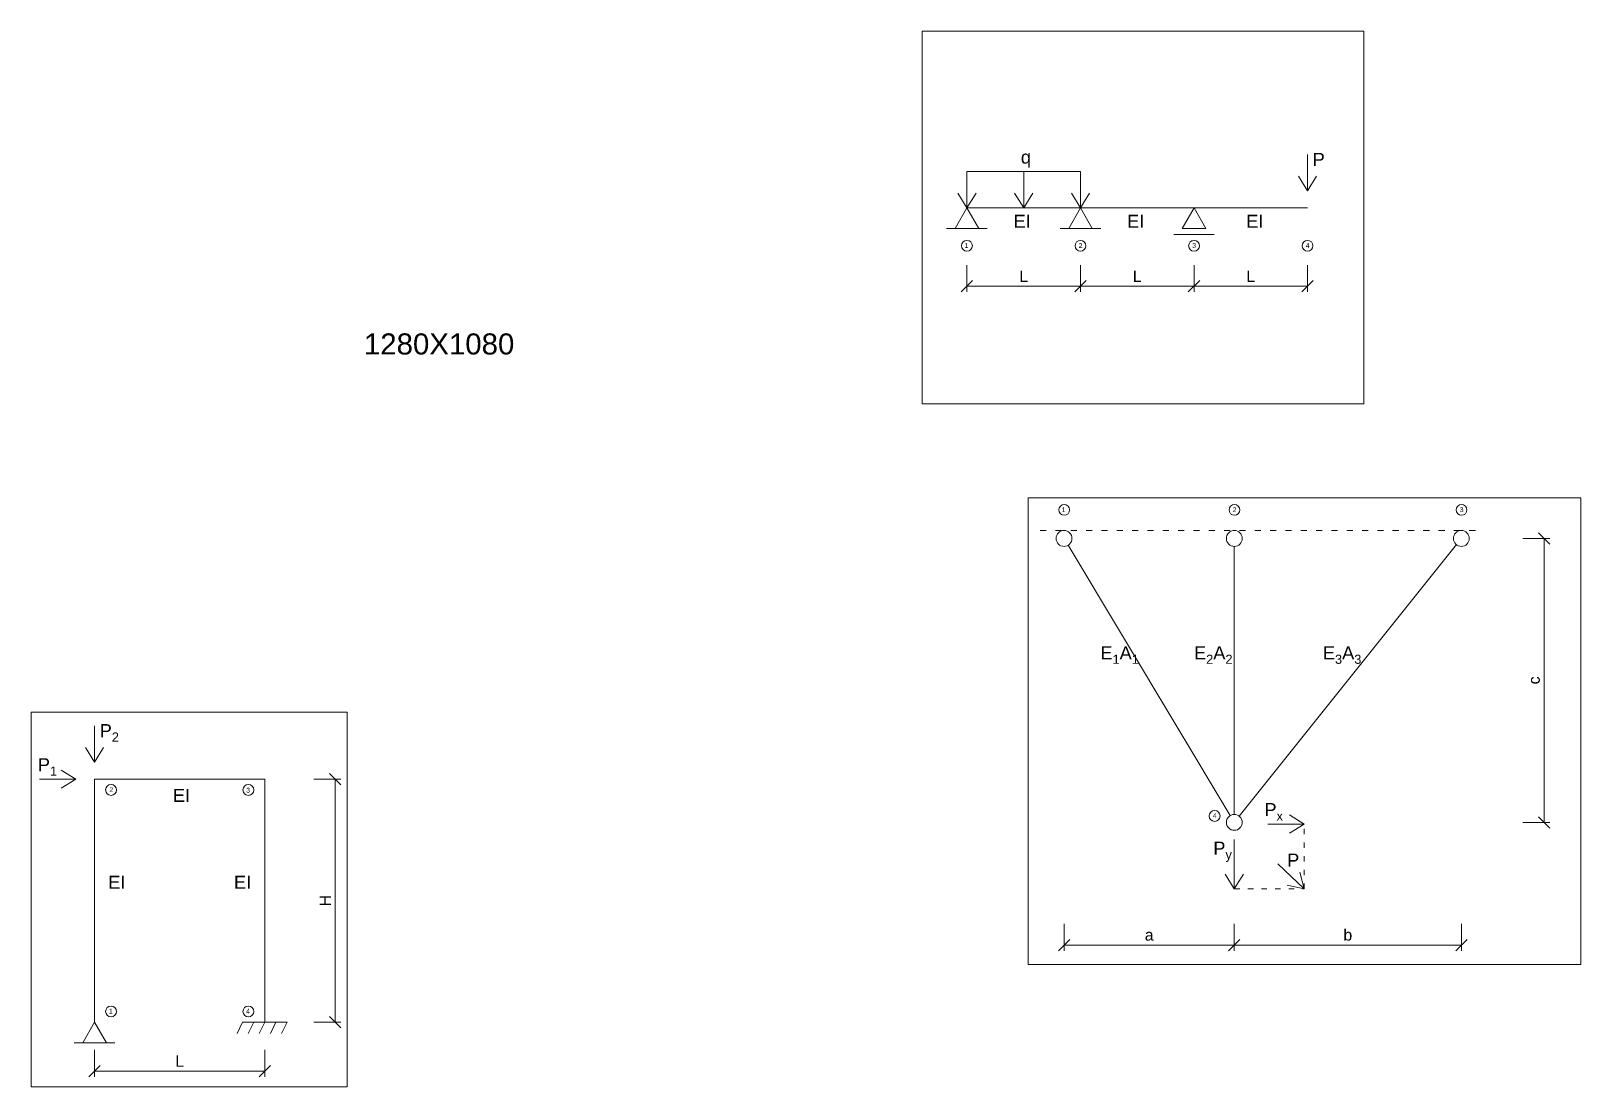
# Model space of a CAD drawing. Header units: millimetres. Extents: x 167217 to 300968, y 226456 to 301181.
# Drawn here: x 273660 to 300968, y 250120 to 268716 of the extents above; entities that cross this region are included whole.
import ezdxf

# ---------------------------------------------------------------- set-up
doc = ezdxf.new("R2010")
doc.units = ezdxf.units.MM
doc.linetypes.add('ACAD_ISO03W100', pattern=[30, 12, -18])
doc.layers.get('0').update_dxf_attribs({"lineweight": 5})
doc.layers.get('Defpoints').update_dxf_attribs({"lineweight": 25})
for name, color, linetype, lineweight in [('Linie', 7, 'Continuous', 5), ('opisówka', 255, 'Continuous', 5), ('Wymiar', 140, 'Continuous', 18), ('Ściany', 1, 'Continuous', 25)]:
    doc.layers.add(name, color=color, linetype=linetype, lineweight=lineweight)
doc.layers.add('wyniarrrrr', color=140, linetype='Continuous', lineweight=18, plot=False)
doc.styles.add('KB2', font='arial.ttf', dxfattribs={"height": 230})
doc.styles.get("Standard").update_dxf_attribs({"font": 'arial.ttf'})
doc.dimstyles.new('Kopia KB2', dxfattribs={"dimscale": 0, "dimtxt": 75, "dimasz": 50, "dimexe": 50, "dimexo": 6.25, "dimtad": 1, "dimdec": 0, "dimtxsty": 'Standard', "dimblk": 'OBLIQUE', "dimcen": 2.5, "dimclrd": 256, "dimadec": 0, "dimazin": 0, "dimtfac": 1, "dimtdec": 0, "dimtmove": 0, "dimatfit": 2, "dimldrblk": 'DOT', "dimfxl": 100, "dimfxlon": 1, "dimlwd": 5, "dimlwe": 5, "dimarcsym": 0})

# ---------------------------------------------------------------- blocks, each defined once
blk = doc.blocks.new('_Oblique')
at = {"color": 0, "linetype": 'ByBlock', "lineweight": -2}
blk.add_line((-0.5, -0.5), (0.5, 0.5), dxfattribs=at)
blk = doc.blocks.new('*D354')
at = {"layer": 'Defpoints', "color": 0, "lineweight": 5, "transparency": 16777216}
for p in [(274780, 251260), (277780, 251260), (277780, 250400)]:
    blk.add_point(p, dxfattribs=at)
at = {"layer": 'Wymiar', "color": 0, "linetype": 'Continuous', "lineweight": 5, "transparency": 16777216}
for p, q in [((274780, 250775), (274780, 250300)), ((277780, 250775), (277780, 250300))]:
    blk.add_line(p, q, dxfattribs=at)
at = {"layer": 'Wymiar', "linetype": 'Continuous', "lineweight": 5, "transparency": 16777216}
blk.add_line((274780, 250400), (277780, 250400), dxfattribs=at)
at = {"layer": 'Wymiar', "lineweight": 5, "transparency": 16777216, "xscale": 200, "yscale": 200, "zscale": 200, "rotation": 180}
blk.add_blockref('_Oblique', (274780, 250400), dxfattribs=at)
at = {"layer": 'Wymiar', "lineweight": 5, "transparency": 16777216, "xscale": 200, "yscale": 200, "zscale": 200}
blk.add_blockref('_Oblique', (277780, 250400), dxfattribs=at)
at = {"layer": 'Wymiar', "color": 0, "lineweight": 5, "transparency": 16777216, "insert": (276280, 250575), "char_height": 200, "attachment_point": 5}
blk.add_mtext('{\\fArial|b0|i0|c238|p34;L}', dxfattribs=at)
blk = doc.blocks.new('_Dot')
at = {"color": 0, "linetype": 'ByBlock', "lineweight": -2}
blk.add_line((-0.5, 0), (-1, 0), dxfattribs=at)
at = {"color": 0, "linetype": 'ByBlock', "const_width": 0.5}
blk.add_lwpolyline([(-0.25, 0, 1), (0.25, 0, 1)], format="xyb", close=True, dxfattribs=at)
blk = doc.blocks.new('*D355')
at = {"layer": 'Defpoints', "color": 0, "lineweight": 5, "transparency": 16777216}
for p in [(277780, 255540), (277780, 251260), (279020, 251260)]:
    blk.add_point(p, dxfattribs=at)
at = {"layer": 'Wymiar', "color": 0, "linetype": 'Continuous', "lineweight": 5, "transparency": 16777216}
for p, q in [((278645, 255540), (279120, 255540)), ((278645, 251260), (279120, 251260))]:
    blk.add_line(p, q, dxfattribs=at)
at = {"layer": 'Wymiar', "linetype": 'Continuous', "lineweight": 5, "transparency": 16777216}
blk.add_line((279020, 255540), (279020, 251260), dxfattribs=at)
at = {"layer": 'Wymiar', "lineweight": 5, "transparency": 16777216, "xscale": 200, "yscale": 200, "zscale": 200}
for p, rotation in [((279020, 255540), 90), ((279020, 251260), 270)]:
    blk.add_blockref('_Oblique', p, dxfattribs=dict(at, rotation=rotation))
at = {"layer": 'Wymiar', "color": 0, "lineweight": 5, "transparency": 16777216, "insert": (278845, 253400), "char_height": 200, "attachment_point": 5, "rotation": 90}
blk.add_mtext('{\\fArial|b0|i0|c238|p34;H}', dxfattribs=at)
blk = doc.blocks.new('*D379')
at = {"layer": 'Defpoints', "color": 0, "lineweight": 5, "transparency": 16777216}
for p in [(291860, 259780), (294860, 259780), (294860, 252620)]:
    blk.add_point(p, dxfattribs=at)
at = {"layer": 'Wymiar', "color": 0, "linetype": 'Continuous', "lineweight": 5, "transparency": 16777216}
for p, q in [((291860, 252995), (291860, 252520)), ((294860, 252995), (294860, 252520))]:
    blk.add_line(p, q, dxfattribs=at)
at = {"layer": 'Wymiar', "linetype": 'Continuous', "lineweight": 5, "transparency": 16777216}
blk.add_line((291860, 252620), (294860, 252620), dxfattribs=at)
at = {"layer": 'Wymiar', "lineweight": 5, "transparency": 16777216, "xscale": 200, "yscale": 200, "zscale": 200, "rotation": 180}
blk.add_blockref('_Oblique', (291860, 252620), dxfattribs=at)
at = {"layer": 'Wymiar', "lineweight": 5, "transparency": 16777216, "xscale": 200, "yscale": 200, "zscale": 200}
blk.add_blockref('_Oblique', (294860, 252620), dxfattribs=at)
at = {"layer": 'Wymiar', "color": 0, "lineweight": 5, "transparency": 16777216, "insert": (293360, 252797), "char_height": 200, "attachment_point": 5}
blk.add_mtext('{\\fArial|b0|i0|c238|p34;a}', dxfattribs=at)
blk = doc.blocks.new('*D380')
at = {"layer": 'Defpoints', "color": 0, "lineweight": 5, "transparency": 16777216}
for p in [(294860, 259780), (298860, 259780), (298860, 252620)]:
    blk.add_point(p, dxfattribs=at)
at = {"layer": 'Wymiar', "color": 0, "linetype": 'Continuous', "lineweight": 5, "transparency": 16777216}
for p, q in [((294860, 252995), (294860, 252520)), ((298860, 252995), (298860, 252520))]:
    blk.add_line(p, q, dxfattribs=at)
at = {"layer": 'Wymiar', "linetype": 'Continuous', "lineweight": 5, "transparency": 16777216}
blk.add_line((294860, 252620), (298860, 252620), dxfattribs=at)
at = {"layer": 'Wymiar', "lineweight": 5, "transparency": 16777216, "xscale": 200, "yscale": 200, "zscale": 200, "rotation": 180}
blk.add_blockref('_Oblique', (294860, 252620), dxfattribs=at)
at = {"layer": 'Wymiar', "lineweight": 5, "transparency": 16777216, "xscale": 200, "yscale": 200, "zscale": 200}
blk.add_blockref('_Oblique', (298860, 252620), dxfattribs=at)
at = {"layer": 'Wymiar', "color": 0, "lineweight": 5, "transparency": 16777216, "insert": (296860, 252797), "char_height": 200, "attachment_point": 5}
blk.add_mtext('{\\fArial|b0|i0|c238|p34;b}', dxfattribs=at)
blk = doc.blocks.new('*D381')
at = {"layer": 'Defpoints', "color": 0, "lineweight": 5, "transparency": 16777216}
for p in [(298860, 259780), (294860, 254780), (300320, 254780)]:
    blk.add_point(p, dxfattribs=at)
at = {"layer": 'Wymiar', "color": 0, "linetype": 'Continuous', "lineweight": 5, "transparency": 16777216}
for p, q in [((299945, 259780), (300420, 259780)), ((299945, 254780), (300420, 254780))]:
    blk.add_line(p, q, dxfattribs=at)
at = {"layer": 'Wymiar', "linetype": 'Continuous', "lineweight": 5, "transparency": 16777216}
blk.add_line((300320, 259780), (300320, 254780), dxfattribs=at)
at = {"layer": 'Wymiar', "lineweight": 5, "transparency": 16777216, "xscale": 200, "yscale": 200, "zscale": 200}
for p, rotation in [((300320, 259780), 90), ((300320, 254780), 270)]:
    blk.add_blockref('_Oblique', p, dxfattribs=dict(at, rotation=rotation))
at = {"layer": 'Wymiar', "color": 0, "lineweight": 5, "transparency": 16777216, "insert": (300143, 257280), "char_height": 200, "attachment_point": 5, "rotation": 90}
blk.add_mtext('{\\fArial|b0|i0|c238|p34;c}', dxfattribs=at)
blk = doc.blocks.new('*D383')
at = {"layer": 'Defpoints', "color": 0, "lineweight": 5, "transparency": 16777216}
for p in [(290150, 265600), (292150, 265600), (292150, 264220)]:
    blk.add_point(p, dxfattribs=at)
at = {"layer": 'Wymiar', "color": 0, "linetype": 'Continuous', "lineweight": 5, "transparency": 16777216}
for p, q in [((290150, 264595), (290150, 264120)), ((292150, 264595), (292150, 264120))]:
    blk.add_line(p, q, dxfattribs=at)
at = {"layer": 'Wymiar', "linetype": 'Continuous', "lineweight": 5, "transparency": 16777216}
blk.add_line((290150, 264220), (292150, 264220), dxfattribs=at)
at = {"layer": 'Wymiar', "lineweight": 5, "transparency": 16777216, "xscale": 200, "yscale": 200, "zscale": 200, "rotation": 180}
blk.add_blockref('_Oblique', (290150, 264220), dxfattribs=at)
at = {"layer": 'Wymiar', "lineweight": 5, "transparency": 16777216, "xscale": 200, "yscale": 200, "zscale": 200}
blk.add_blockref('_Oblique', (292150, 264220), dxfattribs=at)
at = {"layer": 'Wymiar', "color": 0, "lineweight": 5, "transparency": 16777216, "insert": (291150, 264395), "char_height": 200, "attachment_point": 5}
blk.add_mtext('{\\fArial|b0|i0|c238|p34;L}', dxfattribs=at)
blk = doc.blocks.new('*D384')
at = {"layer": 'Defpoints', "color": 0, "lineweight": 5, "transparency": 16777216}
for p in [(292150, 265600), (294150, 265600), (294150, 264220)]:
    blk.add_point(p, dxfattribs=at)
at = {"layer": 'Wymiar', "color": 0, "linetype": 'Continuous', "lineweight": 5, "transparency": 16777216}
for p, q in [((292150, 264595), (292150, 264120)), ((294150, 264595), (294150, 264120))]:
    blk.add_line(p, q, dxfattribs=at)
at = {"layer": 'Wymiar', "linetype": 'Continuous', "lineweight": 5, "transparency": 16777216}
blk.add_line((292150, 264220), (294150, 264220), dxfattribs=at)
at = {"layer": 'Wymiar', "lineweight": 5, "transparency": 16777216, "xscale": 200, "yscale": 200, "zscale": 200, "rotation": 180}
blk.add_blockref('_Oblique', (292150, 264220), dxfattribs=at)
at = {"layer": 'Wymiar', "lineweight": 5, "transparency": 16777216, "xscale": 200, "yscale": 200, "zscale": 200}
blk.add_blockref('_Oblique', (294150, 264220), dxfattribs=at)
at = {"layer": 'Wymiar', "color": 0, "lineweight": 5, "transparency": 16777216, "insert": (293150, 264395), "char_height": 200, "attachment_point": 5}
blk.add_mtext('{\\fArial|b0|i0|c238|p34;L}', dxfattribs=at)
blk = doc.blocks.new('*D385')
at = {"layer": 'Defpoints', "color": 0, "lineweight": 5, "transparency": 16777216}
for p in [(294150, 265600), (296150, 265600), (296150, 264220)]:
    blk.add_point(p, dxfattribs=at)
at = {"layer": 'Wymiar', "color": 0, "linetype": 'Continuous', "lineweight": 5, "transparency": 16777216}
for p, q in [((294150, 264595), (294150, 264120)), ((296150, 264595), (296150, 264120))]:
    blk.add_line(p, q, dxfattribs=at)
at = {"layer": 'Wymiar', "linetype": 'Continuous', "lineweight": 5, "transparency": 16777216}
blk.add_line((294150, 264220), (296150, 264220), dxfattribs=at)
at = {"layer": 'Wymiar', "lineweight": 5, "transparency": 16777216, "xscale": 200, "yscale": 200, "zscale": 200, "rotation": 180}
blk.add_blockref('_Oblique', (294150, 264220), dxfattribs=at)
at = {"layer": 'Wymiar', "lineweight": 5, "transparency": 16777216, "xscale": 200, "yscale": 200, "zscale": 200}
blk.add_blockref('_Oblique', (296150, 264220), dxfattribs=at)
at = {"layer": 'Wymiar', "color": 0, "lineweight": 5, "transparency": 16777216, "insert": (295150, 264395), "char_height": 200, "attachment_point": 5}
blk.add_mtext('{\\fArial|b0|i0|c238|p34;L}', dxfattribs=at)

msp = doc.modelspace()

# ---------------------------------------------------------------- linework, layer by layer
at = {"layer": 'opisówka', "ltscale": 100}
for centre in [(290150, 264933.1), (292150, 264933.1), (294150, 264933.1), (296150, 264933.1), (291863.1, 260283.1), (294863.1, 260283.1), (298863.1, 260283.1), (275070, 255350), (277490, 255350), (294513.1, 254893.1), (275070, 251450), (277490, 251450)]:
    msp.add_circle(centre, 95.6, dxfattribs=at)
at = {"layer": 'wyniarrrrr', "color": 7, "lineweight": 0}
for points in [[(297141.4, 262150), (289360, 262150), (289360, 268715.6), (297141.4, 268715.6)], [(300968.1, 252277.2), (291230, 252277.2), (291230, 260493.8), (300968.1, 260493.8)], [(279228.8, 256720), (279228.8, 250120), (273660, 250120), (273660, 256720)]]:
    msp.add_lwpolyline(points, close=True, dxfattribs=at)
at = {"layer": 'Ściany', "lineweight": 5}
for p, q in [((296150, 265900), (296150, 266540)), ((290150, 265600), (290150, 266240)), ((290150, 266240), (292150, 266240)), ((291150, 265600), (291150, 266240)), ((292150, 265600), (292150, 266240)), ((296150, 265900), (295990, 266160)), ((296150, 265900), (296310, 266160)), ((290150, 265600), (289990, 265860)), ((290150, 265600), (290310, 265860)), ((291150, 265600), (290990, 265860)), ((291150, 265600), (291310, 265860)), ((292150, 265600), (291990, 265860)), ((292150, 265600), (292310, 265860)), ((290150, 265600), (293150, 265600)), ((293150, 265600), (296150, 265600)), ((289792.2, 265240), (289942.2, 265240)), ((290357.8, 265240), (290507.8, 265240)), ((291792.2, 265240), (291942.2, 265240)), ((292357.8, 265240), (292507.8, 265240)), ((293792.2, 265130), (294507.8, 265130)), ((291932, 259660), (294788, 254900)), ((294860, 259640), (294860, 254920)), ((298772.5, 259670.7), (294947.5, 254889.3)), ((274780, 255840), (274780, 256480)), ((274780, 255840), (274620, 256100)), ((274780, 255840), (274940, 256100)), ((274450, 255540), (274190, 255700)), ((274450, 255540), (273810, 255540)), ((274450, 255540), (274190, 255380)), ((274780, 255540), (277780, 255540)), ((274780, 251260), (274780, 255540)), ((277780, 255540), (277780, 251260)), ((296090, 254750), (295830, 254910)), ((296090, 254750), (295450, 254750)), ((296090, 254750), (295830, 254590)), ((294860, 253610), (294860, 254480)), ((296090, 253610), (295626.3, 254051.1)), ((294860, 253610), (294700, 253870)), ((294860, 253610), (295020, 253870)), ((296090, 253610), (296011.9, 253905.1)), ((296090, 253610), (295791.3, 253673.3)), ((277388.9, 251260), (277291.1, 251064.4)), ((277780, 251260), (277388.9, 251260)), ((277584.4, 251260), (277486.7, 251064.4)), ((277780, 251260), (277682.2, 251064.4)), ((277780, 251260), (278171.1, 251260)), ((277975.6, 251260), (277877.8, 251064.4)), ((278171.1, 251260), (278073.3, 251064.4)), ((274422.2, 250900), (274572.2, 250900)), ((274987.8, 250900), (275137.8, 250900))]:
    msp.add_line(p, q, dxfattribs=at)
at = {"layer": 'Ściany', "linetype": 'ACAD_ISO03W100', "lineweight": 5, "ltscale": 9}
msp.add_line((291440, 259920), (299240, 259920), dxfattribs=at)
at = {"layer": 'Ściany', "linetype": 'ACAD_ISO03W100', "lineweight": 5, "ltscale": 8}
for p, q in [((296090, 253610), (296090, 254750)), ((294860, 253610), (296090, 253610))]:
    msp.add_line(p, q, dxfattribs=at)
at = {"layer": 'Ściany', "lineweight": 5}
for points in [[(290150, 265600), (289942.2, 265240), (290357.8, 265240)], [(292150, 265600), (291942.2, 265240), (292357.8, 265240)], [(294150, 265600), (293942.2, 265240), (294357.8, 265240)], [(274780, 251260), (274572.2, 250900), (274987.8, 250900)]]:
    msp.add_lwpolyline(points, close=True, dxfattribs=at)
for centre in [(291860, 259780), (294860, 259780), (298860, 259780), (294860, 254780)]:
    msp.add_circle(centre, 140, dxfattribs=at)

# ---------------------------------------------------------------- texts
at = {"layer": 'Linie', "lineweight": 5, "style": 'KB2'}
for s, width, gutter_width, heights, insert, char_height, attachment_point in [('\\A1;{\\fArial|b0|i0|c238|p34;q}', 1480, 1150, [0], (291100, 266610), 230, 1), ('\\A1;{\\fArial|b0|i0|c238|p34;P}', 1480, 1150, [0], (296240, 266570), 230, 1), ('\\A1;{\\fArial|b0|i0|c238|p34;EI}', 1480, 1150, [0], (290970, 265480), 230, 1), ('\\A1;{\\fArial|b0|i0|c238|p34;EI}', 1480, 1150, [0], (292970, 265480), 230, 1), ('\\A1;{\\fArial|b0|i0|c238|p34;EI}', 1480, 1150, [0], (295070, 265480), 230, 1), ('{\\fArial|b0|i0|c238|p34;1280X1080}', 11785.415, 1854.1, [0], (279525.5, 263390.1), 370.813, 1), ('\\A1;{\\fArial|b0|i0|c238|p34;E\\H0.7x;\\S^ 1;\\H1.42857x;A\\H0.7x;\\S^ 1;}', 1480, 1150, [0], (292500, 257880), 230, 1), ('\\A1;{\\fArial|b0|i0|c238|p34;E\\H0.7x;\\S^ 2;\\H1.42857x;A\\H0.7x;\\S^ 2;}', 1480, 1150, [0], (294150, 257880), 230, 1), ('\\A1;{\\fArial|b0|i0|c238|p34;E\\H0.7x;\\S^ 3;\\H1.42857x;A\\H0.7x;\\S^ 3;}', 1480, 1150, [0], (296420, 257880), 230, 1), ('\\A1;{\\fArial|b0|i0|c238|p34;P\\H0.7x;\\S^ 2;}', 1480, 1150, [0], (274870, 256510), 230, 1), ('\\A1;{\\fArial|b0|i0|c238|p34;P\\H0.7x;\\S^ 1;}', 1480, 1150, [0], (273780, 255910), 230, 1), ('\\A1;{\\fArial|b0|i0|c238|p34;EI}', 1480, 1150, [0], (276160, 255370), 230, 1), ('\\A1;{\\fArial|b0|i0|c238|p34;P\\H0.7x;\\S^ x;}', 1480, 1150, [0], (295390, 255120), 230, 1), ('\\A1;{\\fArial|b0|i0|c238|p34;P\\H0.7x;\\S^ y;}', 1480, 1150, [0], (294490, 254440), 230, 1), ('\\A1;{\\fArial|b0|i0|c238|p34;P}', 1480, 1150, [254], (295790, 254230), 230, 1), ('\\A1;{\\fArial|b0|i0|c238|p34;EI}', 1480, 1150, [0], (275020, 253840), 230, 1), ('\\A1;{\\fArial|b0|i0|c238|p34;EI}', 1480, 1150, [0], (277540, 253840), 230, 3)]:
    msp.add_mtext_dynamic_manual_height_columns(s, width=width, gutter_width=gutter_width, heights=heights, dxfattribs=dict(at, insert=insert, char_height=char_height, attachment_point=attachment_point))
at = {"layer": 'Linie', "ltscale": 100, "char_height": 86.25, "style": 'KB2'}
for s, insert, attachment_point in [('\\pxqc;{\\fArial|b0|i0|c238|p34;1}', (290062.4, 264980.5), 1), ('\\pxqc;{\\fArial|b0|i0|c238|p34;2}', (292073.9, 264980.5), 1), ('\\pxqc;{\\fArial|b0|i0|c238|p34;3}', (294073.9, 264980.5), 1), ('\\pxqc;{\\fArial|b0|i0|c238|p34;4}', (296073.9, 264980.5), 1), ('\\pxqc;{\\fArial|b0|i0|c238|p34;1}', (291775.5, 260330.5), 1), ('\\pxqc;{\\fArial|b0|i0|c238|p34;2}', (294787, 260330.5), 1), ('\\pxqc;{\\fArial|b0|i0|c238|p34;3}', (298787, 260330.5), 1), ('\\pxqc;{\\fArial|b0|i0|c238|p34;2}', (274997, 255312.6), 7), ('\\pxqc;{\\fArial|b0|i0|c238|p34;3}', (277563, 255302.6), 9), ('\\pxqc;{\\fArial|b0|i0|c238|p34;4}', (294437, 254940.5), 1), ('\\pxqc;{\\fArial|b0|i0|c238|p34;1}', (274987, 251497.4), 1), ('\\pxqc;{\\fArial|b0|i0|c238|p34;4}', (277563, 251497.4), 3)]:
    msp.add_mtext_dynamic_manual_height_columns(s, width=156.594, gutter_width=1322.5, heights=[0], dxfattribs=dict(at, insert=insert, attachment_point=attachment_point))

# ---------------------------------------------------------------- dimensions: what is measured, and where the dimension line sits
at = {"layer": 'Wymiar', "lineweight": 5}
for base, p1, p2, text, override, picture, middle in [((292150, 264220), (290150, 265600), (292150, 265600), '{\\fArial|b0|i0|c238|p34;L}', {"dimscale": 1, "dimtxt": 200, "dimasz": 200, "dimexe": 100, "dimgap": 75, "dimfxl": 375}, '*D383', (291150, 264395)), ((294150, 264220), (292150, 265600), (294150, 265600), '{\\fArial|b0|i0|c238|p34;L}', {"dimscale": 1, "dimtxt": 200, "dimasz": 200, "dimexe": 100, "dimgap": 75, "dimtmove": 1, "dimfxl": 375}, '*D384', (293150, 264395)), ((296150, 264220), (294150, 265600), (296150, 265600), '{\\fArial|b0|i0|c238|p34;L}', {"dimscale": 1, "dimtxt": 200, "dimasz": 200, "dimexe": 100, "dimgap": 75, "dimtmove": 1, "dimfxl": 375}, '*D385', (295150, 264395)), ((294860, 252620), (291860, 259780), (294860, 259780), '{\\fArial|b0|i0|c238|p34;a}', {"dimscale": 1, "dimtxt": 200, "dimasz": 200, "dimexe": 100, "dimgap": 75, "dimfxl": 375}, '*D379', (293360, 252796.6)), ((298860, 252620), (294860, 259780), (298860, 259780), '{\\fArial|b0|i0|c238|p34;b}', {"dimscale": 1, "dimtxt": 200, "dimasz": 200, "dimexe": 100, "dimgap": 75, "dimtmove": 1, "dimfxl": 375}, '*D380', (296860, 252796.6)), ((277780, 250400), (274780, 251260), (277780, 251260), '{\\fArial|b0|i0|c238|p34;L}', {"dimscale": 1, "dimtxt": 200, "dimasz": 200, "dimexe": 100, "dimgap": 75, "dimfxl": 375}, '*D354', (276280, 250575))]:
    dim = msp.add_linear_dim(base=base, p1=p1, p2=p2, text=text, dimstyle='Kopia KB2', override=override, dxfattribs=at)
    dim.commit()
    dim.dimension.update_dxf_attribs({"geometry": picture, "text_midpoint": middle})
for base, p1, p2, text, picture, middle in [((300320, 254780), (298860, 259780), (294860, 254780), '{\\fArial|b0|i0|c238|p34;c}', '*D381', (300143.4, 257280)), ((279020, 251260), (277780, 255540), (277780, 251260), '{\\fArial|b0|i0|c238|p34;H}', '*D355', (278845, 253400))]:
    dim = msp.add_linear_dim(base=base, p1=p1, p2=p2, angle=90, text=text, dimstyle='Kopia KB2', override={"dimscale": 1, "dimtxt": 200, "dimasz": 200, "dimexe": 100, "dimgap": 75, "dimfxl": 375}, dxfattribs=at)
    dim.commit()
    dim.dimension.update_dxf_attribs({"geometry": picture, "text_midpoint": middle})

doc.saveas('drawing.dxf')
